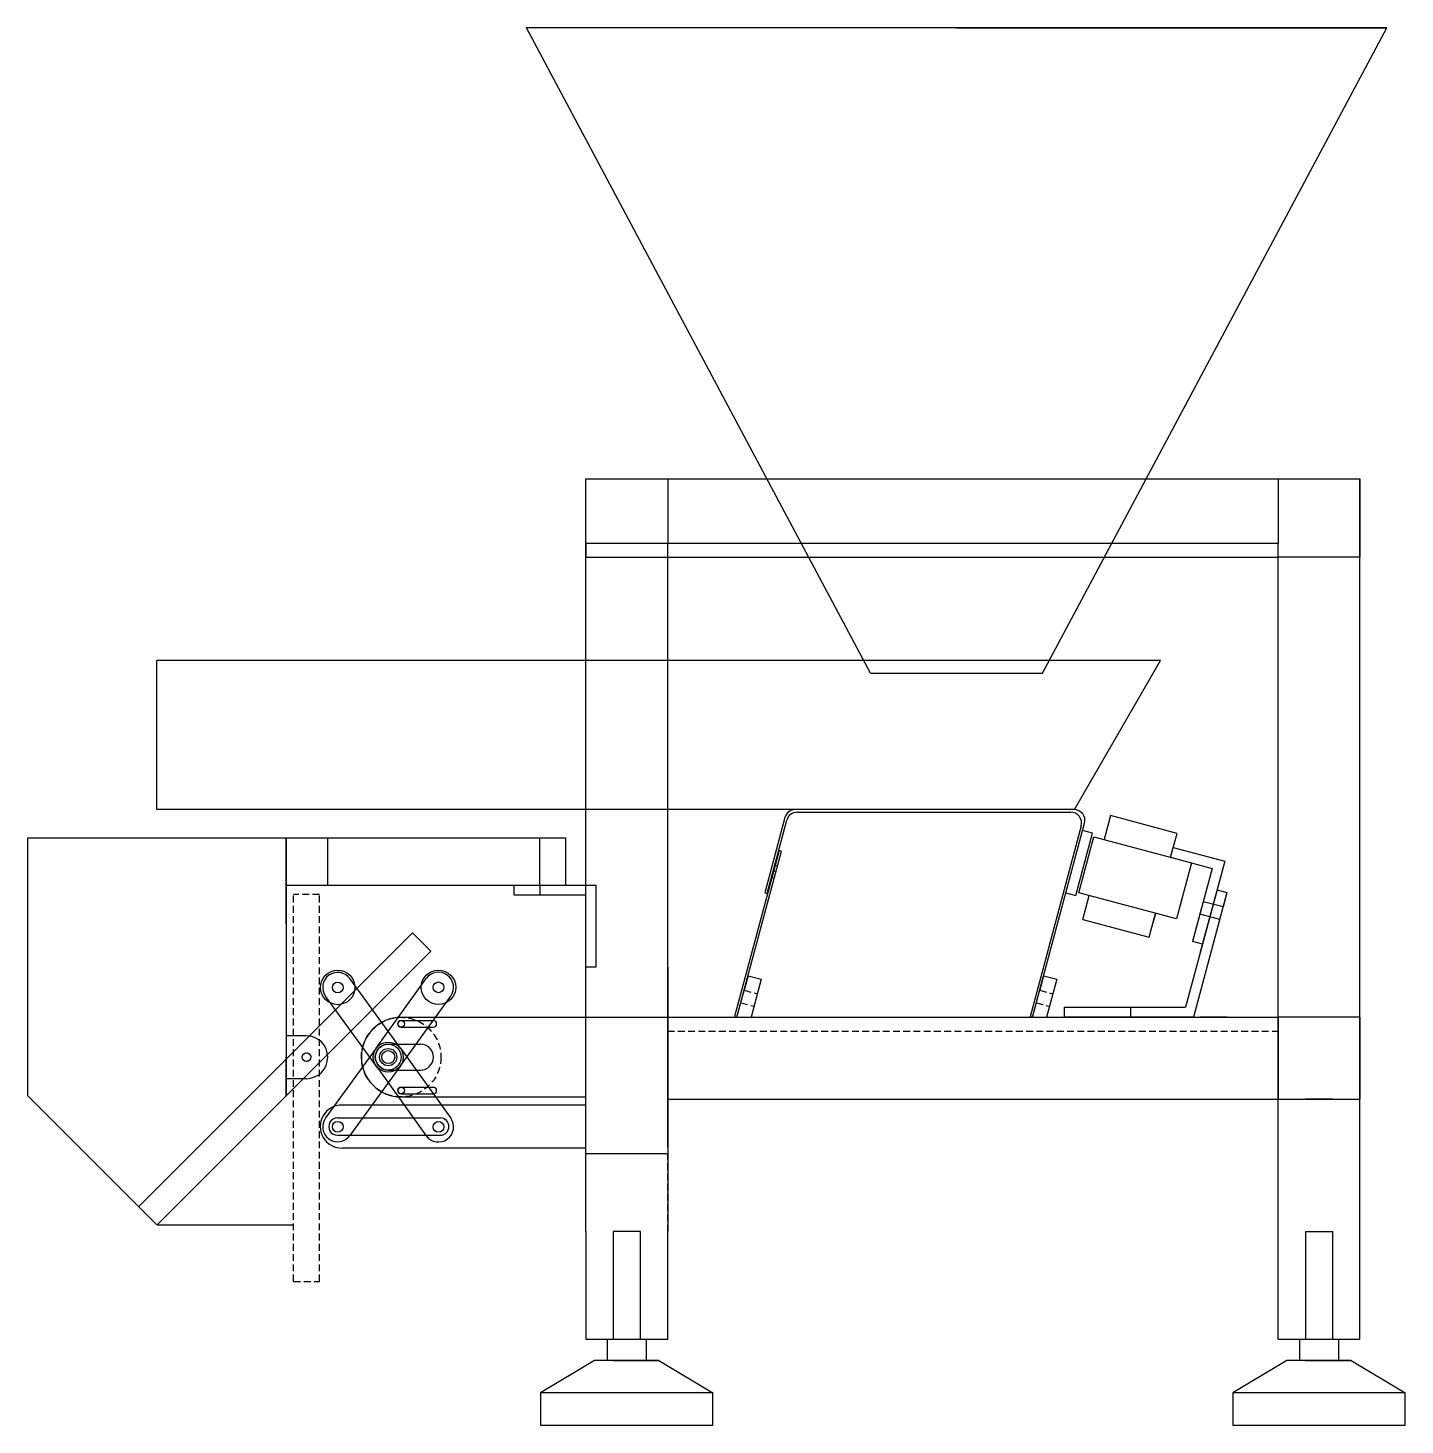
# Model space of a CAD drawing. Header units: centimetres. Extents: x -10816 to 16897, y 31630 to 109107.
# Drawn here: x 12548 to 13188, y 50577 to 51227 of the extents above; entities that cross this region are included whole.
import ezdxf

# ---------------------------------------------------------------- set-up
doc = ezdxf.new("R2010")
doc.units = ezdxf.units.CM
doc.header["$LTSCALE"] = 0.5
doc.linetypes.add('DASHED2', pattern=[9.525, 6.35, -3.175])

msp = doc.modelspace()

# ---------------------------------------------------------------- linework, layer by layer
at = {"ltscale": 2}
for p, q in [((13179.637, 51226.537), (12779.637, 51226.537)), ((12939.637, 50926.537), (12779.637, 51226.537)), ((12979.637, 51226.537), (13179.637, 51226.537)), ((13019.637, 50926.537), (13179.637, 51226.537)), ((12882.564, 51016.841), (13131.826, 51016.841)), ((13167.195, 50616.841), (13167.195, 51016.841)), ((12607.855, 50863.037), (12607.855, 50932.319)), ((12939.637, 50926.537), (13019.637, 50926.537)), ((12667.855, 50827.944), (12667.855, 50849.944)), ((12785.855, 50827.944), (12785.855, 50823.184)), ((12807.195, 50706.044), (12807.195, 50766.444)), ((12807.195, 50766.444), (12845.295, 50766.444)), ((12807.195, 50702.944), (12807.195, 50766.444)), ((12845.295, 50766.444), (12845.295, 50728.344)), ((12845.295, 50766.444), (12845.295, 50702.944)), ((13167.195, 50766.444), (13129.095, 50766.444)), ((13129.095, 50766.444), (13129.095, 50728.344)), ((13167.195, 50728.344), (13167.195, 50766.444)), ((13129.095, 50728.344), (13167.195, 50728.344)), ((13154.495, 50728.344), (13141.795, 50728.344)), ((12845.295, 50702.944), (12807.195, 50702.944)), ((12845.295, 50704.941), (12845.295, 50666.841)), ((12607.865, 50669.944), (12671.37, 50669.944)), ((12807.195, 50666.841), (12807.195, 50616.841)), ((12819.895, 50666.841), (12819.895, 50616.841)), ((12832.595, 50666.841), (12819.895, 50666.841)), ((12832.595, 50616.841), (12832.595, 50666.841)), ((12845.295, 50616.841), (12845.295, 50666.841)), ((13141.795, 50666.841), (13141.795, 50616.841)), ((13141.795, 50666.841), (13154.495, 50666.841)), ((13154.495, 50616.841), (13154.495, 50666.841)), ((13167.195, 50616.841), (13167.195, 50666.841)), ((12807.195, 50616.841), (12845.295, 50616.841)), ((12817.245, 50606.841), (12817.245, 50616.841)), ((12817.245, 50616.841), (12835.245, 50616.841)), ((12835.245, 50616.841), (12835.245, 50606.841)), ((13129.095, 50616.841), (13167.195, 50616.841)), ((13139.145, 50606.841), (13139.145, 50616.841)), ((13139.145, 50616.841), (13157.145, 50616.841)), ((13157.145, 50616.841), (13157.145, 50606.841)), ((12811.245, 50606.841), (12786.245, 50591.841)), ((12841.245, 50606.841), (12811.245, 50606.841)), ((12826.245, 50606.841), (12817.245, 50606.841)), ((12819.895, 50606.841), (12832.595, 50606.841)), ((12826.245, 50606.841), (12841.245, 50606.841)), ((12841.245, 50606.841), (12866.245, 50591.841)), ((13133.145, 50606.841), (13108.145, 50591.841)), ((13163.145, 50606.841), (13133.145, 50606.841)), ((13148.145, 50606.841), (13139.145, 50606.841)), ((13141.795, 50606.841), (13154.495, 50606.841)), ((13148.145, 50606.841), (13163.145, 50606.841)), ((13163.145, 50606.841), (13188.145, 50591.841)), ((12866.245, 50591.841), (12786.245, 50591.841)), ((12786.245, 50591.841), (12786.245, 50576.841)), ((12866.245, 50576.841), (12866.245, 50591.841)), ((13188.145, 50591.841), (13108.145, 50591.841)), ((13108.145, 50591.841), (13108.145, 50576.841)), ((13188.145, 50576.841), (13188.145, 50591.841)), ((12786.245, 50576.841), (12866.245, 50576.841)), ((13108.145, 50576.841), (13188.145, 50576.841))]:
    msp.add_line(p, q, dxfattribs=at)
for p, q in [((12807.195, 50986.841), (12807.195, 51016.841)), ((12807.195, 51016.841), (13167.195, 51016.841)), ((12807.195, 50986.841), (12807.195, 51016.841)), ((12845.295, 51016.841), (12845.295, 50986.841)), ((13129.095, 51016.841), (13129.095, 50986.841)), ((13167.195, 51016.841), (13167.195, 50986.841)), ((13167.195, 50986.841), (13167.195, 51016.841)), ((13167.195, 50705.641), (13167.195, 51016.841)), ((13129.095, 50986.841), (12807.195, 50986.841)), ((12807.195, 50986.841), (12807.195, 50980.491)), ((12845.295, 50986.841), (12807.195, 50986.841)), ((12845.295, 50986.841), (12807.195, 50986.841)), ((12807.195, 50986.841), (12807.195, 50980.491)), ((12807.195, 50704.941), (12807.195, 50986.841)), ((12845.295, 50980.491), (12845.295, 50986.841)), ((13129.095, 50980.491), (13129.095, 50986.841)), ((13167.195, 50980.491), (13167.195, 50986.841)), ((13167.195, 50986.841), (13167.195, 50980.491)), ((12807.195, 50980.491), (12845.295, 50980.491)), ((12807.195, 50980.491), (13129.095, 50980.491)), ((12807.195, 50980.491), (12845.295, 50980.491)), ((12845.295, 50706.044), (12845.295, 50980.491)), ((13167.195, 50980.491), (13129.095, 50980.491)), ((13167.195, 50980.491), (13129.095, 50980.491)), ((13129.095, 50616.841), (13129.095, 50980.491)), ((13074.461, 50932.319), (12607.855, 50932.319)), ((13034.461, 50863.037), (13074.461, 50932.319)), ((13034.461, 50863.037), (12607.855, 50863.037)), ((12899.816, 50859.334), (12890.456, 50824.403)), ((13034.293, 50863.04), (12904.646, 50863.04)), ((12905.494, 50861.84), (13032.741, 50861.84)), ((13051.202, 50860.255), (13048.226, 50849.147)), ((13082.112, 50851.972), (13051.202, 50860.255)), ((12891.615, 50824.092), (12900.665, 50858.134)), ((13037.571, 50855.545), (13013.847, 50766.736)), ((13014.927, 50766.447), (13039.123, 50856.745)), ((13035.054, 50823.171), (13042.819, 50852.148)), ((13042.819, 50852.148), (13038.221, 50853.38)), ((13079.136, 50840.864), (13082.112, 50851.972)), ((12547.855, 50729.944), (12547.855, 50849.944)), ((12547.855, 50729.944), (12547.855, 50849.944)), ((12547.855, 50729.944), (12547.855, 50849.944)), ((12547.855, 50849.944), (12667.855, 50849.944)), ((12667.855, 50849.944), (12797.855, 50849.944)), ((12667.855, 50849.944), (12667.855, 50729.944)), ((12687.195, 50849.944), (12687.195, 50827.944)), ((12785.855, 50827.944), (12785.855, 50849.944)), ((12797.855, 50849.944), (12797.855, 50827.944)), ((13036.408, 50824.361), (13043.396, 50850.441)), ((13043.396, 50850.441), (13088.795, 50838.276)), ((13079.136, 50840.864), (13080.365, 50845.452)), ((13080.365, 50845.452), (13099.684, 50840.276)), ((13080.365, 50845.452), (13104.281, 50839.044)), ((12667.855, 50839.944), (12667.855, 50817.944)), ((12897.074, 50844.032), (12876.368, 50766.758)), ((12877.527, 50766.447), (12898.233, 50843.721)), ((12897.074, 50844.032), (12895.262, 50837.27)), ((12898.233, 50843.721), (12897.074, 50844.032)), ((13079.136, 50840.864), (13098.454, 50835.688)), ((13079.136, 50840.864), (13098.454, 50835.688)), ((13104.281, 50839.044), (13092.957, 50796.781)), ((13104.281, 50839.044), (13093.929, 50800.407)), ((12895.262, 50837.27), (12893.709, 50831.475)), ((12893.709, 50831.475), (12894.485, 50834.372)), ((12894.485, 50834.372), (12895.645, 50834.062)), ((13088.795, 50838.276), (13081.807, 50812.196)), ((13098.454, 50835.688), (13089.331, 50801.639)), ((12667.855, 50809.944), (12667.855, 50829.944)), ((12667.855, 50827.944), (12797.855, 50827.944)), ((13100.722, 50825.759), (13086.104, 50771.207)), ((13100.722, 50825.759), (13105.319, 50824.527)), ((12890.456, 50824.403), (12891.615, 50824.092)), ((13030.456, 50824.403), (13035.054, 50823.171)), ((13081.807, 50812.196), (13036.408, 50824.361)), ((13038.262, 50811.958), (13041.238, 50823.067)), ((13105.319, 50824.527), (13089.757, 50766.447)), ((13094.312, 50820.229), (13092.759, 50814.434)), ((13103.508, 50817.765), (13094.312, 50820.229)), ((13105.319, 50824.527), (13103.508, 50817.765)), ((13069.171, 50803.676), (13072.148, 50814.784)), ((13072.148, 50814.784), (13070.918, 50810.196)), ((13093.536, 50817.331), (13089.331, 50801.639)), ((13101.955, 50811.97), (13092.759, 50814.434)), ((13038.262, 50811.958), (13069.171, 50803.676)), ((12599.38, 50678.429), (12726.659, 50805.709)), ((12735.134, 50797.223), (12726.649, 50805.709)), ((13093.929, 50800.407), (13089.331, 50801.639)), ((12607.865, 50669.944), (12735.144, 50797.223)), ((12845.295, 50789.844), (12845.295, 50766.444)), ((12877.527, 50766.447), (12882.704, 50785.766)), ((12882.704, 50785.766), (12880.892, 50779.004)), ((12882.704, 50785.766), (12888.837, 50784.122)), ((12888.837, 50784.122), (12884.101, 50766.447)), ((13014.927, 50766.447), (13020.104, 50785.766)), ((13020.104, 50785.766), (13018.292, 50779.004)), ((13020.104, 50785.766), (13026.237, 50784.122)), ((13026.237, 50784.122), (13021.501, 50766.447)), ((13029.757, 50771.207), (13086.104, 50771.207)), ((13029.757, 50766.447), (13029.757, 50771.207)), ((13029.757, 50771.207), (13039.757, 50771.207)), ((13029.757, 50771.207), (13059.757, 50771.207)), ((13060.527, 50771.207), (13060.527, 50766.447)), ((12721.37, 50766.444), (12807.195, 50766.444)), ((12721.37, 50764.944), (12736.37, 50764.944)), ((12721.37, 50761.944), (12736.37, 50761.944)), ((12845.295, 50766.444), (13129.095, 50766.444)), ((12845.295, 50766.444), (12865.295, 50766.444)), ((12845.295, 50766.444), (12955.295, 50766.444)), ((12845.295, 50766.444), (12845.295, 50705.641)), ((12845.295, 50766.444), (12845.295, 50729.444)), ((12858.342, 50766.444), (12871.042, 50766.444)), ((12858.945, 50766.444), (12871.645, 50766.444)), ((12876.368, 50766.758), (12877.527, 50766.447)), ((13014.927, 50766.447), (13013.847, 50766.736)), ((13089.757, 50766.447), (13029.757, 50766.447)), ((13089.757, 50766.447), (13035.182, 50766.447)), ((13105.477, 50766.447), (13092.777, 50766.447)), ((13167.195, 50766.444), (13167.195, 50728.344)), ((12667.855, 50758.884), (12667.855, 50738.944)), ((12677.248, 50757.914), (12667.855, 50757.914)), ((12667.855, 50729.944), (12667.855, 50747.944)), ((12715.37, 50753.944), (12730.37, 50753.944)), ((12715.37, 50741.944), (12730.37, 50741.944)), ((12667.855, 50729.944), (12667.855, 50739.944)), ((12677.248, 50737.914), (12667.855, 50737.914)), ((12607.855, 50669.944), (12547.855, 50729.944)), ((12721.37, 50733.944), (12736.37, 50733.944)), ((12721.37, 50730.944), (12736.37, 50730.944)), ((12721.37, 50729.444), (12807.195, 50729.444)), ((12845.295, 50728.344), (13129.295, 50728.344)), ((12807.195, 50725.641), (12693.881, 50725.641)), ((12845.295, 50725.641), (12845.295, 50705.641)), ((12845.295, 50725.076), (12845.295, 50706.044)), ((12691.721, 50719.641), (12739.566, 50719.641)), ((12691.721, 50711.641), (12739.566, 50711.641)), ((12807.195, 50705.641), (12693.881, 50705.641)), ((12807.195, 50666.841), (12807.195, 50704.941)), ((12845.295, 50705.641), (12845.295, 50700.881))]:
    msp.add_line(p, q)
at = {"linetype": 'DASHED2'}
for p, q in [((12895.262, 50837.27), (12896.421, 50836.96)), ((12893.709, 50831.475), (12894.868, 50831.164)), ((12880.892, 50779.004), (12887.025, 50777.361)), ((13018.292, 50779.004), (13024.425, 50777.361)), ((12879.339, 50773.208), (12885.473, 50771.565)), ((13016.739, 50773.208), (13022.873, 50771.565)), ((13129.095, 50766.444), (13129.095, 50728.344)), ((12845.295, 50760.047), (13129.095, 50760.047)), ((12845.295, 50666.841), (12845.295, 50704.941))]:
    msp.add_line(p, q, dxfattribs=at)
at = {"color": 3}
for p, q in [((12773.855, 50823.184), (12773.855, 50827.944)), ((12773.855, 50827.944), (12811.955, 50827.944)), ((12811.955, 50827.944), (12811.955, 50789.844)), ((12807.195, 50823.184), (12773.855, 50823.184)), ((12807.195, 50789.844), (12807.195, 50823.184)), ((12811.955, 50789.844), (12807.195, 50789.844))]:
    msp.add_line(p, q, dxfattribs=at)
at = {"color": 240, "linetype": 'DASHED2', "true_color": 0xed1f24}
for p, q in [((12671.37, 50643.636), (12671.37, 50823.636)), ((12683.37, 50823.636), (12671.37, 50823.636)), ((12683.37, 50643.636), (12683.37, 50823.636)), ((12671.37, 50643.636), (12683.37, 50643.636))]:
    msp.add_line(p, q, dxfattribs=at)
at = {"color": 7, "true_color": 0xffffff}
for p, q in [((12721.037, 50752.053), (12697.558, 50784.437)), ((12709.688, 50752.033), (12733.055, 50784.499)), ((12709.702, 50743.835), (12686.223, 50776.22)), ((12721.051, 50743.855), (12744.418, 50776.32)), ((12709.702, 50752.053), (12686.223, 50719.669)), ((12721.051, 50752.033), (12744.418, 50719.568)), ((12721.037, 50743.835), (12697.558, 50711.451)), ((12709.688, 50743.855), (12733.055, 50711.39))]:
    msp.add_line(p, q, dxfattribs=at)
for centre, radius in [((12691.891, 50780.328), 8), ((12738.736, 50780.41), 8), ((12691.891, 50780.328), 2.5), ((12738.736, 50780.41), 2.5), ((12715.37, 50747.944), 4), ((12715.37, 50747.944), 4), ((12715.37, 50747.944), 4), ((12691.891, 50715.56), 2.5), ((12691.891, 50715.56), 2.5), ((12738.736, 50715.479), 2.5)]:
    msp.add_circle(centre, radius, dxfattribs=at)
at = {"linetype": 'DASHED2'}
msp.add_circle((12721.37, 50747.944), 18.5, dxfattribs=at)
for centre, radius in [((12721.37, 50763.444), 1.5), ((12715.37, 50747.944), 7), ((12715.37, 50747.944), 7), ((12677.37, 50747.944), 2), ((12715.37, 50747.944), 6), ((12715.37, 50747.944), 4), ((12715.37, 50747.944), 3), ((12721.37, 50732.444), 1.5)]:
    msp.add_circle(centre, radius)
at = {"color": 240, "linetype": 'DASHED2', "true_color": 0xed1f24}
msp.add_circle((12677.37, 50747.944), 2, dxfattribs=at)
for centre, radius, start, end in [((12904.646, 50858.04), 5, 90, 165), ((12905.494, 50856.84), 5, 90, 165), ((13032.741, 50856.84), 5, 345, 90), ((13034.293, 50858.04), 5, 345, 90), ((12721.37, 50747.944), 18.5, 90, 270), ((12721.37, 50763.444), 1.5, 90, 270), ((12736.37, 50763.444), 1.5, 270, 90), ((12677.248, 50747.914), 10, 270, 90), ((12715.37, 50747.944), 6, 90, 270), ((12730.37, 50747.944), 6, 270, 90), ((12721.37, 50732.444), 1.5, 90, 270), ((12736.37, 50732.444), 1.5, 270, 90), ((12693.723, 50715.641), 10.001, 89.092825, 270.907175), ((12739.566, 50715.641), 4, 270, 90)]:
    msp.add_arc(centre, radius, start, end)
at = {"color": 7, "true_color": 0xffffff}
for centre, radius, start, end in [((12691.891, 50780.328), 7, 35.94258, 215.94258), ((12738.736, 50780.41), 7, 324.255798, 144.255798), ((12691.891, 50715.56), 7, 144.05742, 324.05742), ((12691.721, 50715.641), 4, 90, 270.198363), ((12738.736, 50715.479), 7, 215.744202, 35.744202)]:
    msp.add_arc(centre, radius, start, end, dxfattribs=at)

doc.saveas('drawing.dxf')
